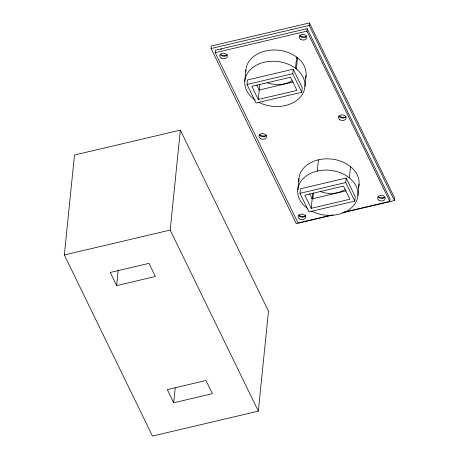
<?xml version="1.0" encoding="UTF-8"?>
<svg xmlns="http://www.w3.org/2000/svg" width="459" height="459" viewBox="0 0 459 459"><rect width="100%" height="100%" fill="white"/><g stroke="black" fill="none" stroke-linecap="round" stroke-linejoin="round"><path stroke-width="0.69" d="M64.335 254.963L74.484 155.027L180.353 130.126L268.486 311.213L258.337 411.155L152.468 436.05L64.335 254.963L170.203 230.068L180.353 130.126M116.678 285.607L110.28 272.457L148.974 263.357L155.371 276.507L116.678 285.607L118.261 270.007M173.697 402.761L167.294 389.611L205.993 380.511L212.391 393.661L173.697 402.761L175.206 387.872M333.182 214.978L296.307 223.653L211.071 48.522L211.329 46.02L309.429 22.95L394.665 198.081L394.413 200.583L342.23 212.856M331.409 215.122L298.046 222.971L215.179 52.705L215.432 50.209L307.186 28.63L390.052 198.89L389.794 201.392L343.923 212.178M255.175 100.102A30.202 22.554 5.8 0 1 254.194 99.402L253.316 98.708A30.202 22.554 5.8 0 1 244.779 81.168L246.018 69.005A30.202 22.554 5.8 0 1 265.468 50.978A30.202 22.554 5.8 0 1 296.663 57.094L297.541 57.788A30.202 22.554 5.8 0 1 306.084 75.328L304.845 87.491A30.202 22.554 5.8 0 1 258.87 102.317M247.011 84.467L247.464 79.969L293.221 69.211L302.251 87.772L301.798 92.265L256.042 103.028L247.011 84.467L292.762 73.704L293.221 69.211M258.256 99.494L251.853 86.344L290.553 77.244L296.95 90.394L258.256 99.494L259.788 84.376M297.541 57.788L296.399 69.028L295.521 68.339L296.663 57.094M389.794 201.392L306.933 31.132L307.186 28.63M394.413 200.583L309.177 25.446L309.429 22.95M297.771 189.969L298.912 178.723M299.985 193.314L300.438 188.815L346.195 178.052L355.226 196.613L354.767 201.111L309.016 211.874L299.985 193.314L345.736 182.55L346.195 178.052M311.231 208.334L304.828 195.19L343.521 186.09L349.924 199.235L311.231 208.334L312.763 193.222M312.918 198.661L313.486 193.038M317.295 171.069L318.437 159.824M357.917 195.414A30.202 22.554 5.8 0 0 349.379 177.874L350.515 166.628L346.597 163.926A30.202 22.554 5.8 0 0 299.647 174.965L298.855 179.32A30.202 22.554 5.8 0 0 298.918 181.787M350.521 166.628A30.202 22.554 5.8 0 1 359.058 184.174L357.813 196.332L357.165 199.223A30.202 22.554 5.8 0 1 340.194 213.883L338.369 214.359A30.202 22.554 5.8 0 1 311.569 211.02M244.779 81.168L244.876 80.25A30.202 22.554 5.8 0 1 264.321 62.223A30.202 22.554 5.8 0 1 295.521 68.339M306.078 75.328L305.987 76.246A30.202 22.554 5.8 0 1 305.476 78.655M359.053 184.174L358.697 186.543M358.307 187.978L358.427 187.536M211.071 48.522L309.177 25.446M215.179 52.705L306.933 31.132M259.042 89.637L259.22 89.998L293.077 82.035M311.804 198.529L312.195 198.845L346.052 190.881M349.374 177.874L345.455 175.166A30.202 22.554 5.8 0 0 298.505 186.211L297.713 190.565A30.202 22.554 5.8 0 0 305.78 207.135L307.174 208.243M292.762 73.704L301.798 92.265M345.736 182.55L354.767 201.111M256.862 85.162L259.22 89.998M309.756 193.836L312.195 198.845M170.203 230.068L258.337 411.155M344.887 189.567A22.652 16.914 5.8 0 1 320.095 191.478M384.596 197.588A3.775 2.817 5.8 0 1 378.164 196.486M385.049 197.255A6.133 4.579 5.8 0 1 378.05 196.527M305.539 215.701A3.775 2.817 5.8 0 1 301.982 217.187A3.775 2.817 5.8 0 1 298.585 215.202M291.913 80.721A22.652 16.914 5.8 0 1 267.127 82.631M227.153 55.04A6.133 4.579 5.8 0 1 220.148 54.311M306.727 36.324A6.133 4.579 5.8 0 1 300.152 35.859M245.863 71.271A30.202 22.554 5.8 0 1 245.921 69.923M296.405 69.028A30.202 22.554 5.8 0 1 304.942 86.573M306.796 36.054A3.775 2.817 5.8 0 1 303.238 37.546A3.775 2.817 5.8 0 1 299.842 35.561M227.216 54.77A3.775 2.817 5.8 0 1 223.659 56.262A3.775 2.817 5.8 0 1 220.263 54.271M220.687 49.348A6.133 4.579 5.8 0 1 221.651 49.05M266.312 135.503A6.133 4.579 5.8 0 1 259.737 135.038M345.891 116.793A6.133 4.579 5.8 0 1 338.885 116.064M345.96 116.517A3.775 2.817 5.8 0 1 342.397 118.009A3.775 2.817 5.8 0 1 339 116.024M266.381 135.233A3.775 2.817 5.8 0 1 262.818 136.725A3.775 2.817 5.8 0 1 259.427 134.739M305.47 215.971A6.133 4.579 5.8 0 1 298.47 215.242M299.463 218.943A3.775 2.817 5.8 0 0 305.574 217.503A3.775 2.817 5.8 0 0 300.542 214.164A3.775 2.817 5.8 0 0 299.463 218.943M379.042 200.227A3.775 2.817 5.8 0 0 385.153 198.793A3.775 2.817 5.8 0 0 380.121 195.448A3.775 2.817 5.8 0 0 379.042 200.227M221.14 58.012A3.775 2.817 5.8 0 0 227.251 56.577A3.775 2.817 5.8 0 0 222.225 53.238A3.775 2.817 5.8 0 0 221.14 58.012M300.72 39.302A3.775 2.817 5.8 0 0 306.83 37.862A3.775 2.817 5.8 0 0 301.798 34.523A3.775 2.817 5.8 0 0 300.72 39.302M339.878 119.765A3.775 2.817 5.8 0 0 345.988 118.324A3.775 2.817 5.8 0 0 340.962 114.985A3.775 2.817 5.8 0 0 339.878 119.765M260.305 138.48A3.775 2.817 5.8 0 0 266.415 137.04A3.775 2.817 5.8 0 0 261.383 133.701A3.775 2.817 5.8 0 0 260.305 138.48"/></g></svg>
